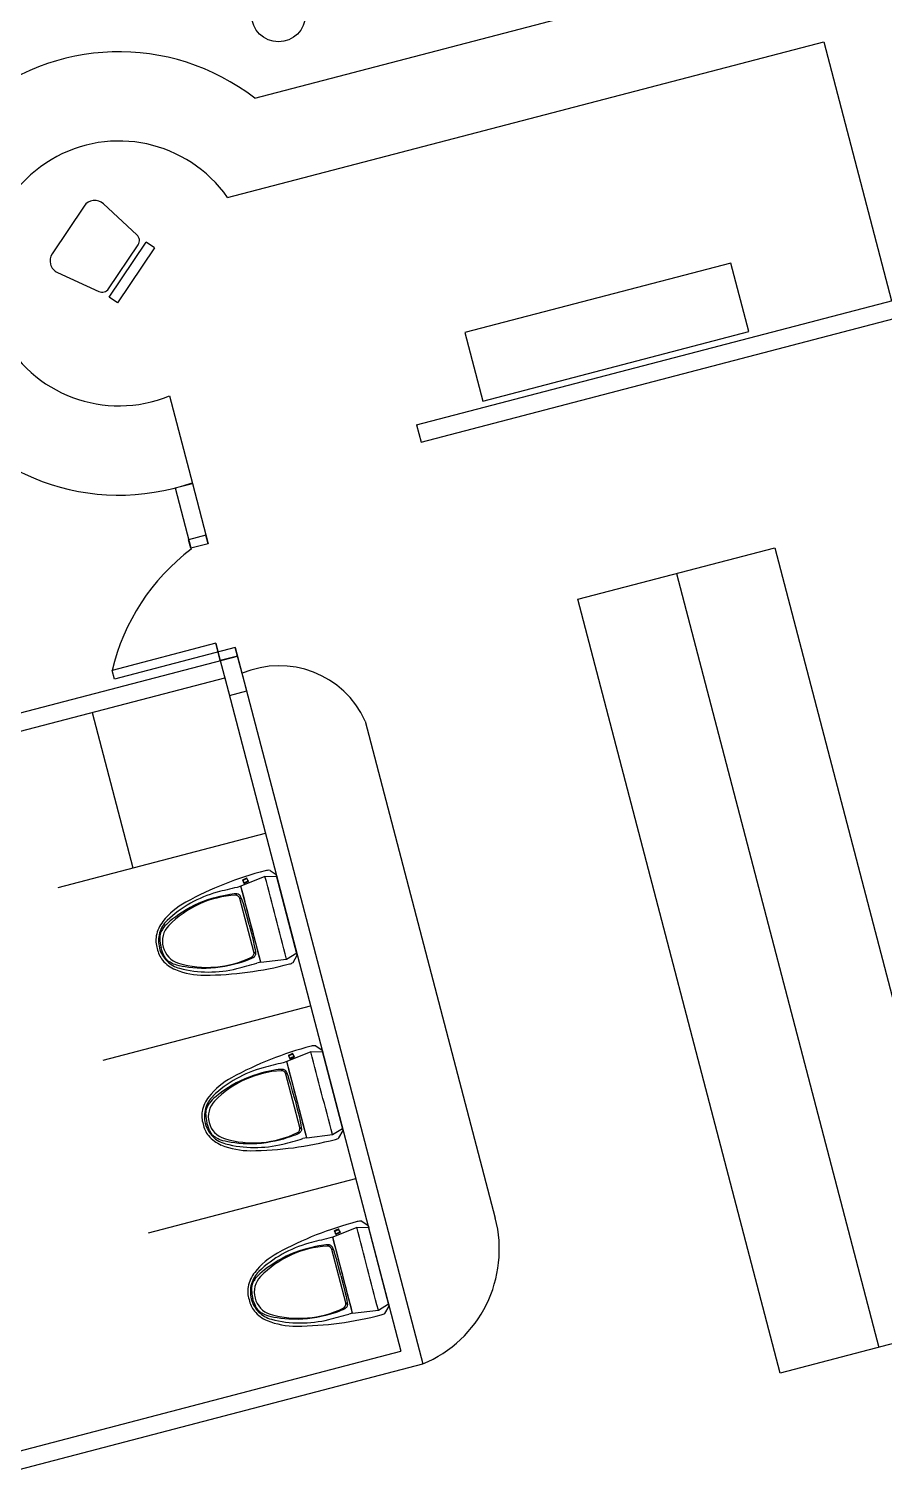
# Model space of a CAD drawing. Header units: millimetres. Extents: x 185 to 501, y 88 to 528.
# Drawn here: x 353.06 to 357.85, y 149.18 to 157.3 of the extents above; entities that cross this region are included whole.
import ezdxf

# ---------------------------------------------------------------- set-up
doc = ezdxf.new("R2010")
doc.units = ezdxf.units.MM
for name, color, linetype in [('aceras', 7, 'Continuous'), ('columnas', 170, 'Continuous'), ('MUEBLES', 33, 'Continuous'), ('puertas', 240, 'Continuous'), ('texto', 7, 'Continuous')]:
    doc.layers.add(name, color=color, linetype=linetype)

msp = doc.modelspace()

# ---------------------------------------------------------------- linework, layer by layer
at = {"layer": 'aceras'}
for p, q in [((353.9797, 154.7573, 0.0177), (354.0682, 154.4187, 0.0177)), ((356.69, 154.252, 0.0177), (357.8235, 149.9164, 0.0177))]:
    msp.add_line(p, q, dxfattribs=at)
at = {"layer": 'aceras', "elevation": 0.0177}
msp.add_lwpolyline([(356.1384, 154.1078), (357.2415, 154.3962), (358.3751, 150.0606), (357.272, 149.7722)], close=True, dxfattribs=at)
at = {"layer": 'aceras'}
for centre, radius, start, end in [((354.4656, 153.205, 0.0177), 0.5305, 24.59532, 113.05382), ((355.0033, 150.4654, 0.0177), 0.6952, 292.52589, 14.66276)]:
    msp.add_arc(centre, radius, start, end, dxfattribs=at)
at = {"layer": 'columnas', "elevation": 0.0177}
msp.add_lwpolyline([(354.2326, 153.7898), (354.1358, 153.7646), (354.1869, 153.5692), (354.2837, 153.5945)], close=True, dxfattribs=at)
at = {"layer": 'MUEBLES'}
for p, q in [((354.3288, 156.9158, 0.0177), (357.3885, 157.7158, 0.0177)), ((354.1765, 156.3592, 0.0177), (357.515, 157.232, 0.0177)), ((357.515, 157.232, 0.0177), (357.8944, 155.7808, 0.0177)), ((353.6691, 156.1494, 0.0177), (353.4818, 156.3236, 0.0177)), ((353.3741, 156.3109, 0.0177), (353.1944, 156.0441, 0.0177)), ((353.3738, 156.3111, 0.0177), (353.1948, 156.0439, 0.0177)), ((353.5102, 155.8473, 0.0177), (353.6756, 156.0941, 0.0177)), ((353.5132, 155.8005, 0.0177), (353.72, 156.1091, 0.0177)), ((353.7675, 156.0773, 0.0177), (353.5607, 155.7687, 0.0177)), ((353.7675, 156.0773, 0.0177), (353.72, 156.1091, 0.0177)), ((353.2242, 155.9392, 0.0177), (353.4567, 155.8322, 0.0177)), ((353.5607, 155.7687, 0.0177), (353.5132, 155.8005, 0.0177)), ((353.8515, 155.2476, 0.0177), (353.9797, 154.7573, 0.0177)), ((354.0555, 154.4671, 0.0177), (354.0682, 154.4187, 0.0177)), ((354.4147, 152.5888, -0.2028), (354.4497, 152.5651, 0.0177)), ((354.2517, 152.5005, 0.0177), (354.2304, 152.4938, -0.1587)), ((354.3862, 152.555, 0.0555), (354.2517, 152.5005, 0.0492)), ((354.2517, 152.5005, 0.0492), (354.2517, 152.5005, 0.0177)), ((354.3628, 152.0737, 0.0177), (354.2517, 152.5005, 0.0177)), ((354.3862, 152.555, 0.0555), (354.3862, 152.555, 0.0177)), ((354.4529, 152.5529, 0.0492), (354.3862, 152.555, 0.0555)), ((354.4497, 152.5651, 0.0177), (354.4529, 152.5529, 0.0492)), ((354.5672, 152.1139, 0.0177), (354.4497, 152.5651, 0.0177)), ((354.2205, 152.4497, -0.1272), (354.2281, 152.4571, -0.1479)), ((354.2537, 152.4349, -0.1462), (354.2462, 152.4309, -0.1272)), ((354.3241, 152.1318, -0.1272), (354.2462, 152.4309, -0.1272)), ((354.5084, 152.3395, 0.0177), (354.5084, 152.3395, 0.0606)), ((354.3072, 152.2871, 0.0606), (354.3072, 152.2871, 0.0177)), ((354.3108, 152.1028, -0.1272), (354.321, 152.1, -0.1479)), ((354.3333, 152.1227, -0.1463), (354.3241, 152.1318, -0.1272)), ((354.3628, 152.0737, 0.0492), (354.5069, 152.0917, 0.0555)), ((354.5069, 152.0917, 0.0555), (354.564, 152.1261, 0.0492)), ((354.5069, 152.0917, 0.0555), (354.5069, 152.0917, 0.0177)), ((354.5435, 152.073, -0.2138), (354.5672, 152.1139, 0.0177)), ((354.564, 152.1261, 0.0492), (354.5672, 152.1139, 0.0177)), ((354.3628, 152.0737, 0.0177), (354.341, 152.0691, -0.1587)), ((354.3628, 152.0737, 0.0492), (354.3628, 152.0737, 0.0177)), ((354.6717, 151.6056, -0.2028), (354.7067, 151.5819, 0.0177)), ((354.6433, 151.5719, 0.0555), (354.5087, 151.5173, 0.0492)), ((354.6433, 151.5719, 0.0555), (354.6433, 151.5719, 0.0177)), ((354.7099, 151.5697, 0.0492), (354.6433, 151.5719, 0.0555)), ((354.7067, 151.5819, 0.0177), (354.7099, 151.5697, 0.0492)), ((354.8242, 151.1308, 0.0177), (354.7067, 151.5819, 0.0177)), ((354.4775, 151.4666, -0.1272), (354.4851, 151.474, -0.1479)), ((354.5087, 151.5173, 0.0177), (354.4874, 151.5107, -0.1587)), ((354.5108, 151.4518, -0.1462), (354.5033, 151.4478, -0.1272)), ((354.5812, 151.1486, -0.1272), (354.5033, 151.4478, -0.1272)), ((354.5087, 151.5173, 0.0492), (354.5087, 151.5173, 0.0177)), ((354.6198, 151.0906, 0.0177), (354.5087, 151.5173, 0.0177)), ((354.5643, 151.3039, 0.0606), (354.5643, 151.3039, 0.0177)), ((354.7655, 151.3563, 0.0177), (354.7655, 151.3563, 0.0606)), ((354.5679, 151.1196, -0.1272), (354.5781, 151.1169, -0.1479)), ((354.5903, 151.1395, -0.1463), (354.5812, 151.1486, -0.1272)), ((354.7639, 151.1086, 0.0555), (354.821, 151.143, 0.0492)), ((354.8005, 151.0898, -0.2138), (354.8242, 151.1308, 0.0177)), ((354.821, 151.143, 0.0492), (354.8242, 151.1308, 0.0177)), ((354.6198, 151.0906, 0.0177), (354.598, 151.086, -0.1587)), ((354.6198, 151.0906, 0.0492), (354.7639, 151.1086, 0.0555)), ((354.6198, 151.0906, 0.0492), (354.6198, 151.0906, 0.0177)), ((354.7639, 151.1086, 0.0555), (354.7639, 151.1086, 0.0177)), ((354.9003, 150.5888, 0.0555), (354.7657, 150.5342, 0.0492)), ((354.9003, 150.5888, 0.0555), (354.9003, 150.5888, 0.0177)), ((354.9669, 150.5866, 0.0492), (354.9003, 150.5888, 0.0555)), ((354.9287, 150.6225, -0.2028), (354.9638, 150.5988, 0.0177)), ((354.9638, 150.5988, 0.0177), (354.9669, 150.5866, 0.0492)), ((355.0813, 150.1476, 0.0177), (354.9638, 150.5988, 0.0177)), ((354.7345, 150.4834, -0.1272), (354.7421, 150.4908, -0.1479)), ((354.7657, 150.5342, 0.0177), (354.7444, 150.5275, -0.1587)), ((354.7678, 150.4687, -0.1462), (354.7603, 150.4646, -0.1272)), ((354.7657, 150.5342, 0.0492), (354.7657, 150.5342, 0.0177)), ((354.8769, 150.1074, 0.0177), (354.7657, 150.5342, 0.0177)), ((354.8382, 150.1655, -0.1272), (354.7603, 150.4646, -0.1272)), ((354.8213, 150.3208, 0.0606), (354.8213, 150.3208, 0.0177)), ((355.0225, 150.3732, 0.0177), (355.0225, 150.3732, 0.0606)), ((354.8474, 150.1564, -0.1463), (354.8382, 150.1655, -0.1272)), ((355.021, 150.1254, 0.0555), (355.0781, 150.1598, 0.0492)), ((355.0576, 150.1067, -0.2138), (355.0813, 150.1476, 0.0177)), ((355.0781, 150.1598, 0.0492), (355.0813, 150.1476, 0.0177)), ((354.8249, 150.1365, -0.1272), (354.8351, 150.1338, -0.1479)), ((354.8769, 150.1074, 0.0177), (354.855, 150.1028, -0.1587)), ((354.8769, 150.1074, 0.0492), (355.021, 150.1254, 0.0555)), ((354.8769, 150.1074, 0.0492), (354.8769, 150.1074, 0.0177)), ((355.021, 150.1254, 0.0555), (355.021, 150.1254, 0.0177))]:
    msp.add_line(p, q, dxfattribs=at)
at = {"layer": 'MUEBLES', "extrusion": (-0.412536, 0.905039, 0.103534)}
for p, q in [((354.2617, 152.5355, -0.0207), (354.2623, 152.5335, -0.0003)), ((354.2688, 152.5185, -0.0256), (354.2622, 152.536, -0.0223)), ((354.2696, 152.5158, 0.0007), (354.263, 152.5336, 0.0014)), ((354.2824, 152.5452, -0.0227), (354.2637, 152.5367, -0.023)), ((354.2645, 152.5342, 0.0021), (354.2831, 152.5427, 0.0023)), ((354.268, 152.5179, -0.0234), (354.2687, 152.5157, -0.0015)), ((354.2908, 152.5286, -0.0262), (354.2708, 152.5195, -0.0265)), ((354.2716, 152.5166, 0.0017), (354.2917, 152.5258, 0.002)), ((354.2929, 152.5294, -0.0253), (354.2839, 152.5458, -0.022)), ((354.2852, 152.5439, 0), (354.2846, 152.546, -0.0203)), ((354.2937, 152.5268, 0.0011), (354.2846, 152.5435, 0.0017)), ((354.2945, 152.5274, -0.0011), (354.2938, 152.5296, -0.023)), ((354.5187, 151.5524, -0.0207), (354.5193, 151.5503, -0.0003)), ((354.5258, 151.5353, -0.0256), (354.5193, 151.5528, -0.0223)), ((354.5266, 151.5327, 0.0007), (354.52, 151.5505, 0.0014)), ((354.5394, 151.5621, -0.0227), (354.5208, 151.5536, -0.023)), ((354.5215, 151.5511, 0.0021), (354.5402, 151.5595, 0.0023)), ((354.525, 151.5347, -0.0234), (354.5257, 151.5325, -0.0015)), ((354.5479, 151.5454, -0.0262), (354.5278, 151.5363, -0.0265)), ((354.5287, 151.5335, 0.0017), (354.5487, 151.5426, 0.002)), ((354.5499, 151.5463, -0.0253), (354.541, 151.5627, -0.022)), ((354.5423, 151.5608, 0), (354.5416, 151.5628, -0.0203)), ((354.5507, 151.5436, 0.0011), (354.5417, 151.5603, 0.0017)), ((354.5515, 151.5442, -0.0011), (354.5508, 151.5464, -0.023)), ((354.7757, 150.5693, -0.0207), (354.7764, 150.5672, -0.0003)), ((354.7828, 150.5522, -0.0256), (354.7763, 150.5697, -0.0223)), ((354.7836, 150.5495, 0.0007), (354.777, 150.5673, 0.0014)), ((354.7965, 150.5789, -0.0227), (354.7778, 150.5705, -0.023)), ((354.7786, 150.5679, 0.0021), (354.7972, 150.5764, 0.0023)), ((354.7821, 150.5516, -0.0234), (354.7827, 150.5494, -0.0015)), ((354.8049, 150.5623, -0.0262), (354.7848, 150.5532, -0.0265)), ((354.7857, 150.5504, 0.0017), (354.8058, 150.5595, 0.002)), ((354.807, 150.5631, -0.0253), (354.798, 150.5795, -0.022)), ((354.7993, 150.5776, 0), (354.7987, 150.5797, -0.0203)), ((354.8078, 150.5605, 0.0011), (354.7987, 150.5772, 0.0017)), ((354.8085, 150.5611, -0.0011), (354.8079, 150.5633, -0.023))]:
    msp.add_line(p, q, dxfattribs=at)
at = {"layer": 'MUEBLES', "elevation": 0.0177}
msp.add_lwpolyline([(355.6053, 155.2184), (357.0952, 155.6079), (356.9948, 155.9919), (355.5049, 155.6024)], close=True, dxfattribs=at)
at = {"layer": 'MUEBLES'}
for points in [[(354.2974, 152.2845, -0.1461), (354.2842, 152.3343, -0.1461), (354.2736, 152.3727, -0.1461), (354.2653, 152.4012, -0.1461), (354.2588, 152.4214, -0.1462), (354.2537, 152.4349, -0.1462), (354.2498, 152.4433, -0.1463), (354.2466, 152.4482, -0.1465), (354.2436, 152.451, -0.1466), (354.2436, 152.451, -0.1466), (354.2407, 152.4533, -0.1469), (354.2374, 152.455, -0.1471), (354.2333, 152.4563, -0.1475), (354.2281, 152.4571, -0.1479), (354.2214, 152.4573, -0.1484), (354.2129, 152.4568, -0.1489), (354.2022, 152.4556, -0.1496), (354.189, 152.4536, -0.1503), (354.189, 152.4536, -0.1503), (354.1731, 152.4509, -0.1511), (354.1547, 152.4472, -0.152), (354.1342, 152.4427, -0.1529), (354.1121, 152.4372, -0.1538), (354.0888, 152.4306, -0.1546), (354.0647, 152.423, -0.1553), (354.0401, 152.4142, -0.1558), (354.0156, 152.4043, -0.1561), (354.0156, 152.4043, -0.1561), (353.9915, 152.3932, -0.1562), (353.9681, 152.3811, -0.156), (353.9456, 152.3684, -0.1557), (353.9243, 152.3553, -0.1552), (353.9043, 152.3422, -0.1546), (353.8861, 152.3293, -0.1539), (353.8698, 152.317, -0.1532), (353.8556, 152.3055, -0.1524), (353.8556, 152.3055, -0.1524), (353.8437, 152.2951, -0.1516), (353.834, 152.2857, -0.1508), (353.8261, 152.2774, -0.1501), (353.8199, 152.27, -0.1494), (353.8151, 152.2635, -0.1487), (353.8114, 152.2578, -0.1481), (353.8086, 152.2528, -0.1476), (353.8064, 152.2485, -0.1472), (353.8064, 152.2485, -0.1472), (353.8046, 152.2449, -0.1468), (353.803, 152.2416, -0.1465), (353.8018, 152.2388, -0.1464), (353.8008, 152.236, -0.1462), (353.8, 152.2333, -0.1462), (353.7992, 152.2305, -0.1461), (353.7986, 152.2274, -0.1461), (353.7981, 152.2238, -0.1461), (353.7981, 152.2238, -0.1461), (353.7975, 152.2196, -0.1461), (353.7971, 152.2147, -0.1461), (353.7969, 152.2087, -0.1461), (353.7971, 152.2015, -0.1461), (353.7978, 152.1928, -0.1461), (353.7992, 152.1825, -0.1461), (353.8013, 152.1704, -0.1461), (353.8043, 152.1561, -0.1461)], [(354.2974, 152.2845, -0.1461), (354.3102, 152.2346, -0.1461), (354.3197, 152.1959, -0.1461), (354.3263, 152.167, -0.1461), (354.3305, 152.1462, -0.1462), (354.3327, 152.1319, -0.1462), (354.3333, 152.1227, -0.1463), (354.3328, 152.1169, -0.1465), (354.3317, 152.1129, -0.1466), (354.3317, 152.1129, -0.1466), (354.3302, 152.1096, -0.1469), (354.3282, 152.1064, -0.1471), (354.3252, 152.1032, -0.1475), (354.321, 152.1, -0.1479), (354.3153, 152.0966, -0.1484), (354.3077, 152.0929, -0.1489), (354.2978, 152.0888, -0.1496), (354.2853, 152.084, -0.1503), (354.2853, 152.084, -0.1503), (354.27, 152.0787, -0.1511), (354.2522, 152.0729, -0.152), (354.2321, 152.0669, -0.1529), (354.2101, 152.0609, -0.1538), (354.1866, 152.0552, -0.1546), (354.1618, 152.0501, -0.1553), (354.1361, 152.0458, -0.1558), (354.1098, 152.0425, -0.1561), (354.1098, 152.0425, -0.1561), (354.0834, 152.0405, -0.1562), (354.057, 152.0396, -0.156), (354.0312, 152.0397, -0.1557), (354.0062, 152.0407, -0.1552), (353.9824, 152.0424, -0.1546), (353.9602, 152.0448, -0.1539), (353.9399, 152.0476, -0.1532), (353.9219, 152.0507, -0.1524), (353.9219, 152.0507, -0.1524), (353.9065, 152.054, -0.1516), (353.8934, 152.0574, -0.1508), (353.8825, 152.0609, -0.1501), (353.8735, 152.0643, -0.1494), (353.8661, 152.0676, -0.1487), (353.8601, 152.0708, -0.1481), (353.8552, 152.0738, -0.1476), (353.8512, 152.0764, -0.1472), (353.8512, 152.0764, -0.1472), (353.8478, 152.0787, -0.1468), (353.8449, 152.0808, -0.1465), (353.8424, 152.0827, -0.1464), (353.8402, 152.0846, -0.1462), (353.8382, 152.0866, -0.1462), (353.8362, 152.0887, -0.1461), (353.8341, 152.0911, -0.1461), (353.8319, 152.094, -0.1461), (353.8319, 152.094, -0.1461), (353.8294, 152.0973, -0.1461), (353.8266, 152.1014, -0.1461), (353.8235, 152.1066, -0.1461), (353.8202, 152.113, -0.1461), (353.8166, 152.1209, -0.1461), (353.8127, 152.1305, -0.1461), (353.8086, 152.1422, -0.1461), (353.8043, 152.1561, -0.1461)], [(354.5544, 151.3014, -0.1461), (354.5412, 151.3512, -0.1461), (354.5307, 151.3896, -0.1461), (354.5223, 151.4181, -0.1461), (354.5158, 151.4383, -0.1462), (354.5108, 151.4518, -0.1462), (354.5068, 151.4602, -0.1463), (354.5036, 151.465, -0.1465), (354.5007, 151.4679, -0.1466), (354.5007, 151.4679, -0.1466), (354.4977, 151.4701, -0.1469), (354.4944, 151.4719, -0.1471), (354.4903, 151.4732, -0.1475), (354.4851, 151.474, -0.1479), (354.4784, 151.4741, -0.1484), (354.4699, 151.4736, -0.1489), (354.4593, 151.4724, -0.1496), (354.4461, 151.4705, -0.1503), (354.4461, 151.4705, -0.1503), (354.4301, 151.4677, -0.1511), (354.4117, 151.4641, -0.152), (354.3913, 151.4595, -0.1529), (354.3692, 151.454, -0.1538), (354.3458, 151.4475, -0.1546), (354.3217, 151.4398, -0.1553), (354.2972, 151.4311, -0.1558), (354.2727, 151.4211, -0.1561), (354.2727, 151.4211, -0.1561), (354.2486, 151.41, -0.1562), (354.2251, 151.3979, -0.156), (354.2026, 151.3852, -0.1557), (354.1813, 151.3722, -0.1552), (354.1614, 151.359, -0.1546), (354.1431, 151.3462, -0.1539), (354.1268, 151.3338, -0.1532), (354.1126, 151.3224, -0.1524), (354.1126, 151.3224, -0.1524), (354.1007, 151.3119, -0.1516), (354.091, 151.3026, -0.1508), (354.0832, 151.2943, -0.1501), (354.077, 151.2869, -0.1494), (354.0721, 151.2803, -0.1487), (354.0685, 151.2746, -0.1481), (354.0656, 151.2697, -0.1476), (354.0634, 151.2654, -0.1472), (354.0634, 151.2654, -0.1472), (354.0616, 151.2617, -0.1468), (354.0601, 151.2585, -0.1465), (354.0588, 151.2556, -0.1464), (354.0578, 151.2529, -0.1462), (354.057, 151.2502, -0.1462), (354.0563, 151.2473, -0.1461), (354.0557, 151.2442, -0.1461), (354.0551, 151.2407, -0.1461), (354.0551, 151.2407, -0.1461), (354.0545, 151.2365, -0.1461), (354.0541, 151.2315, -0.1461), (354.0539, 151.2256, -0.1461), (354.0541, 151.2184, -0.1461), (354.0549, 151.2097, -0.1461), (354.0562, 151.1994, -0.1461), (354.0583, 151.1872, -0.1461), (354.0613, 151.1729, -0.1461)], [(354.5544, 151.3014, -0.1461), (354.5672, 151.2514, -0.1461), (354.5767, 151.2128, -0.1461), (354.5833, 151.1838, -0.1461), (354.5875, 151.163, -0.1462), (354.5897, 151.1488, -0.1462), (354.5903, 151.1395, -0.1463), (354.5899, 151.1337, -0.1465), (354.5887, 151.1298, -0.1466), (354.5887, 151.1298, -0.1466), (354.5873, 151.1264, -0.1469), (354.5852, 151.1232, -0.1471), (354.5823, 151.1201, -0.1475), (354.5781, 151.1169, -0.1479), (354.5723, 151.1135, -0.1484), (354.5647, 151.1098, -0.1489), (354.5548, 151.1056, -0.1496), (354.5423, 151.1009, -0.1503), (354.5423, 151.1009, -0.1503), (354.5271, 151.0955, -0.1511), (354.5092, 151.0897, -0.152), (354.4891, 151.0837, -0.1529), (354.4672, 151.0778, -0.1538), (354.4436, 151.0721, -0.1546), (354.4188, 151.067, -0.1553), (354.3931, 151.0627, -0.1558), (354.3669, 151.0594, -0.1561), (354.3669, 151.0594, -0.1561), (354.3404, 151.0573, -0.1562), (354.3141, 151.0564, -0.156), (354.2882, 151.0566, -0.1557), (354.2632, 151.0576, -0.1552), (354.2394, 151.0593, -0.1546), (354.2172, 151.0616, -0.1539), (354.197, 151.0644, -0.1532), (354.179, 151.0675, -0.1524), (354.179, 151.0675, -0.1524), (354.1635, 151.0708, -0.1516), (354.1505, 151.0743, -0.1508), (354.1396, 151.0777, -0.1501), (354.1305, 151.0812, -0.1494), (354.1232, 151.0845, -0.1487), (354.1171, 151.0877, -0.1481), (354.1123, 151.0906, -0.1476), (354.1082, 151.0933, -0.1472), (354.1082, 151.0933, -0.1472), (354.1049, 151.0956, -0.1468), (354.102, 151.0977, -0.1465), (354.0995, 151.0996, -0.1464), (354.0973, 151.1015, -0.1462), (354.0952, 151.1034, -0.1462), (354.0932, 151.1056, -0.1461), (354.0911, 151.108, -0.1461), (354.0889, 151.1108, -0.1461), (354.0889, 151.1108, -0.1461), (354.0864, 151.1142, -0.1461), (354.0836, 151.1183, -0.1461), (354.0805, 151.1234, -0.1461), (354.0772, 151.1298, -0.1461), (354.0736, 151.1377, -0.1461), (354.0698, 151.1474, -0.1461), (354.0656, 151.159, -0.1461), (354.0613, 151.1729, -0.1461)], [(354.8115, 150.3182, -0.1461), (354.7983, 150.3681, -0.1461), (354.7877, 150.4064, -0.1461), (354.7793, 150.4349, -0.1461), (354.7728, 150.4552, -0.1462), (354.7678, 150.4687, -0.1462), (354.7639, 150.477, -0.1463), (354.7606, 150.4819, -0.1465), (354.7577, 150.4847, -0.1466), (354.7577, 150.4847, -0.1466), (354.7548, 150.487, -0.1469), (354.7514, 150.4888, -0.1471), (354.7473, 150.4901, -0.1475), (354.7421, 150.4908, -0.1479), (354.7355, 150.491, -0.1484), (354.727, 150.4905, -0.1489), (354.7163, 150.4893, -0.1496), (354.7031, 150.4873, -0.1503), (354.7031, 150.4873, -0.1503), (354.6872, 150.4846, -0.1511), (354.6688, 150.481, -0.152), (354.6483, 150.4764, -0.1529), (354.6262, 150.4709, -0.1538), (354.6029, 150.4643, -0.1546), (354.5787, 150.4567, -0.1553), (354.5542, 150.4479, -0.1558), (354.5297, 150.438, -0.1561), (354.5297, 150.438, -0.1561), (354.5056, 150.4269, -0.1562), (354.4822, 150.4148, -0.156), (354.4597, 150.4021, -0.1557), (354.4383, 150.389, -0.1552), (354.4184, 150.3759, -0.1546), (354.4002, 150.363, -0.1539), (354.3838, 150.3507, -0.1532), (354.3696, 150.3392, -0.1524), (354.3696, 150.3392, -0.1524), (354.3578, 150.3288, -0.1516), (354.348, 150.3195, -0.1508), (354.3402, 150.3111, -0.1501), (354.334, 150.3037, -0.1494), (354.3292, 150.2972, -0.1487), (354.3255, 150.2915, -0.1481), (354.3227, 150.2865, -0.1476), (354.3204, 150.2822, -0.1472), (354.3204, 150.2822, -0.1472), (354.3186, 150.2786, -0.1468), (354.3171, 150.2754, -0.1465), (354.3159, 150.2725, -0.1464), (354.3149, 150.2698, -0.1462), (354.314, 150.267, -0.1462), (354.3133, 150.2642, -0.1461), (354.3127, 150.2611, -0.1461), (354.3121, 150.2575, -0.1461), (354.3121, 150.2575, -0.1461), (354.3116, 150.2534, -0.1461), (354.3112, 150.2484, -0.1461), (354.311, 150.2424, -0.1461), (354.3112, 150.2352, -0.1461), (354.3119, 150.2266, -0.1461), (354.3132, 150.2163, -0.1461), (354.3153, 150.2041, -0.1461), (354.3183, 150.1898, -0.1461)], [(354.8115, 150.3182, -0.1461), (354.8243, 150.2683, -0.1461), (354.8337, 150.2296, -0.1461), (354.8404, 150.2007, -0.1461), (354.8445, 150.1799, -0.1462), (354.8467, 150.1656, -0.1462), (354.8474, 150.1564, -0.1463), (354.8469, 150.1506, -0.1465), (354.8458, 150.1467, -0.1466), (354.8458, 150.1467, -0.1466), (354.8443, 150.1433, -0.1469), (354.8422, 150.1401, -0.1471), (354.8393, 150.137, -0.1475), (354.8351, 150.1338, -0.1479), (354.8294, 150.1304, -0.1484), (354.8217, 150.1266, -0.1489), (354.8118, 150.1225, -0.1496), (354.7994, 150.1178, -0.1503), (354.7994, 150.1178, -0.1503), (354.7841, 150.1124, -0.1511), (354.7663, 150.1066, -0.152), (354.7462, 150.1006, -0.1529), (354.7242, 150.0946, -0.1538), (354.7006, 150.0889, -0.1546), (354.6758, 150.0838, -0.1553), (354.6502, 150.0795, -0.1558), (354.6239, 150.0762, -0.1561), (354.6239, 150.0762, -0.1561), (354.5974, 150.0742, -0.1562), (354.5711, 150.0733, -0.156), (354.5453, 150.0734, -0.1557), (354.5203, 150.0744, -0.1552), (354.4965, 150.0762, -0.1546), (354.4743, 150.0785, -0.1539), (354.454, 150.0813, -0.1532), (354.436, 150.0844, -0.1524), (354.436, 150.0844, -0.1524), (354.4206, 150.0877, -0.1516), (354.4075, 150.0911, -0.1508), (354.3966, 150.0946, -0.1501), (354.3876, 150.098, -0.1494), (354.3802, 150.1014, -0.1487), (354.3742, 150.1045, -0.1481), (354.3693, 150.1075, -0.1476), (354.3653, 150.1101, -0.1472), (354.3653, 150.1101, -0.1472), (354.3619, 150.1125, -0.1468), (354.359, 150.1145, -0.1465), (354.3565, 150.1164, -0.1464), (354.3543, 150.1183, -0.1462), (354.3523, 150.1203, -0.1462), (354.3503, 150.1224, -0.1461), (354.3482, 150.1248, -0.1461), (354.3459, 150.1277, -0.1461), (354.3459, 150.1277, -0.1461), (354.3434, 150.131, -0.1461), (354.3406, 150.1352, -0.1461), (354.3376, 150.1403, -0.1461), (354.3342, 150.1467, -0.1461), (354.3306, 150.1546, -0.1461), (354.3268, 150.1642, -0.1461), (354.3227, 150.1759, -0.1461), (354.3183, 150.1898, -0.1461)]]:
    msp.add_polyline3d(points, dxfattribs=at)
msp.add_circle((354.4617, 157.3812, 0.0177), 0.15, dxfattribs=at)
for centre, radius, start, end in [((353.5688, 155.9336, 0.0177), 1.2419, 52.26848, 289.27019), ((353.5688, 155.9336, 0.0177), 0.7419, 35.00502, 292.39774), ((353.4331, 156.2713, 0.0177), 0.0714, 47.06749, 146.17772), ((353.64, 156.118, 0.0177), 0.0429, 326.17772, 47.06749), ((353.2541, 156.0041, 0.0177), 0.0714, 146.17772, 245.28795), ((353.4746, 155.8712, 0.0177), 0.0429, 245.28795, 326.17772), ((354.8798, 150.6969, -0.2028), 1.9531, 104.59753, 118.68919), ((354.406, 152.5163, -0.2028), 0.073, 83.17346, 104.59753), ((354.2901, 151.8349, -0.1587), 0.6542, 105.23814, 133.71377), ((354.2512, 151.8871, -0.1272), 0.5634, 93.12367, 135.81608), ((354.776, 150.051, -0.1587), 2.503, 102.59183, 105.23814), ((354.2218, 152.4246, -0.1272), 0.0252, 14.59753, 93.12367), ((354.1451, 152.0394, -0.2028), 0.4227, 118.68919, 141.46793), ((353.9575, 152.1889, -0.2028), 0.1828, 141.46793, 169.584), ((353.9444, 152.1964, -0.1587), 0.1539, 133.71377, 164.14161), ((353.9366, 152.1929, -0.1272), 0.1248, 135.81608, 195.52612), ((353.9172, 152.1963, -0.2028), 0.1418, 169.584, 198.81182), ((353.9535, 152.1938, -0.1587), 0.1634, 164.14161, 194.21771), ((353.9224, 152.1761, -0.2028), 0.1418, 190.38324, 219.61106), ((353.953, 152.1959, -0.1587), 0.1634, 194.97735, 225.05345), ((353.9377, 152.1886, -0.1272), 0.1248, 193.66894, 253.37898), ((354.0632, 152.6089, -0.1272), 0.5634, 253.37898, 296.07139), ((354.2997, 152.1254, -0.1272), 0.0252, 296.07139, 14.59753), ((353.954, 152.2022, -0.2028), 0.1828, 219.61106, 247.72713), ((353.9463, 152.1892, -0.1587), 0.1539, 225.05345, 255.48129), ((354.0449, 152.4242, -0.2028), 0.4227, 247.72713, 270.50586), ((354.0717, 152.6735, -0.1587), 0.6542, 255.48129, 283.95692), ((354.0314, 153.9545, -0.2028), 1.9531, 270.50586, 284.59753), ((353.6258, 154.4678, -0.1587), 2.503, 283.95692, 286.60323), ((354.5052, 152.1352, -0.2028), 0.073, 284.59753, 301.60445), ((355.1368, 149.7138, -0.2028), 1.9531, 104.59753, 118.68919), ((354.663, 151.5331, -0.2028), 0.073, 83.17346, 104.59753), ((354.5471, 150.8517, -0.1587), 0.6542, 105.23814, 133.71377), ((354.5082, 150.904, -0.1272), 0.5634, 93.12367, 135.81608), ((355.0331, 149.0679, -0.1587), 2.503, 102.59183, 105.23814), ((354.4789, 151.4414, -0.1272), 0.0252, 14.59753, 93.12367), ((354.4022, 151.0563, -0.2028), 0.4227, 118.68919, 141.46793), ((354.2145, 151.2057, -0.2028), 0.1828, 141.46793, 169.584), ((354.2015, 151.2133, -0.1587), 0.1539, 133.71377, 164.14161), ((354.1937, 151.2097, -0.1272), 0.1248, 135.81608, 195.52612), ((354.1742, 151.2131, -0.2028), 0.1418, 169.584, 198.81182), ((354.2105, 151.2107, -0.1587), 0.1634, 164.14161, 194.21771), ((354.1795, 151.193, -0.2028), 0.1418, 190.38324, 219.61106), ((354.21, 151.2128, -0.1587), 0.1634, 194.97735, 225.05345), ((354.1948, 151.2054, -0.1272), 0.1248, 193.66894, 253.37898), ((354.3202, 151.6257, -0.1272), 0.5634, 253.37898, 296.07139), ((354.5568, 151.1423, -0.1272), 0.0252, 296.07139, 14.59753), ((354.211, 151.2191, -0.2028), 0.1828, 219.61106, 247.72713), ((354.2033, 151.2061, -0.1587), 0.1539, 225.05345, 255.48129), ((354.302, 151.4411, -0.2028), 0.4227, 247.72713, 270.50586), ((354.3287, 151.6904, -0.1587), 0.6542, 255.48129, 283.95692), ((354.2884, 152.9714, -0.2028), 1.9531, 270.50586, 284.59753), ((353.8828, 153.4846, -0.1587), 2.503, 283.95692, 286.60323), ((354.7623, 151.152, -0.2028), 0.073, 284.59753, 301.60445), ((355.3939, 148.7306, -0.2028), 1.9531, 104.59753, 118.68919), ((354.9201, 150.55, -0.2028), 0.073, 83.17346, 104.59753), ((354.8042, 149.8686, -0.1587), 0.6542, 105.23814, 133.71377), ((354.7652, 149.9209, -0.1272), 0.5634, 93.12367, 135.81608), ((355.2901, 148.0847, -0.1587), 2.503, 102.59183, 105.23814), ((354.7359, 150.4583, -0.1272), 0.0252, 14.59753, 93.12367), ((354.6592, 150.0731, -0.2028), 0.4227, 118.68919, 141.46793), ((354.4716, 150.2226, -0.2028), 0.1828, 141.46793, 169.584), ((354.4585, 150.2301, -0.1587), 0.1539, 133.71377, 164.14161), ((354.4507, 150.2266, -0.1272), 0.1248, 135.81608, 195.52612), ((354.4312, 150.23, -0.2028), 0.1418, 169.584, 198.81182), ((354.4676, 150.2276, -0.1587), 0.1634, 164.14161, 194.21771), ((354.4365, 150.2098, -0.2028), 0.1418, 190.38324, 219.61106), ((354.467, 150.2297, -0.1587), 0.1634, 194.97735, 225.05345), ((354.4518, 150.2223, -0.1272), 0.1248, 193.66894, 253.37898), ((354.8138, 150.1591, -0.1272), 0.0252, 296.07139, 14.59753), ((354.4681, 150.2359, -0.2028), 0.1828, 219.61106, 247.72713), ((354.4604, 150.223, -0.1587), 0.1539, 225.05345, 255.48129), ((354.559, 150.4579, -0.2028), 0.4227, 247.72713, 270.50586), ((354.5773, 150.6426, -0.1272), 0.5634, 253.37898, 296.07139), ((354.5858, 150.7072, -0.1587), 0.6542, 255.48129, 283.95692), ((354.5455, 151.9883, -0.2028), 1.9531, 270.50586, 284.59753), ((354.1398, 152.5015, -0.1587), 2.503, 283.95692, 286.60323), ((355.0193, 150.1689, -0.2028), 0.073, 284.59753, 301.60445)]:
    msp.add_arc(centre, radius, start, end, dxfattribs=at)
at = {"layer": 'MUEBLES', "extrusion": (-0.96772, -0.252028, 0)}
for centre, radius, start, end in [((-58.076, -2.085, -381.2508), 2.1455, 84.10119, 95.89881), ((-58.076, -2.7529, -381.3948), 2.8186, 85.12767, 94.87233), ((-57.0599, -2.7529, -381.3957), 2.8186, 85.12767, 94.87233), ((-57.0599, -2.085, -381.2517), 2.1455, 84.10119, 95.89881), ((-56.0437, -2.7529, -381.3967), 2.8186, 85.12767, 94.87233), ((-56.0437, -2.085, -381.2527), 2.1455, 84.10119, 95.89881)]:
    msp.add_arc(centre, radius, start, end, dxfattribs=at)
at = {"layer": 'MUEBLES', "extrusion": (-0.412536, 0.905039, 0.103534)}
for centre, radius, start, end in [((-385.6216, 0.8221, -8.0972), 0.00236, 269.2034, 359.2034), ((-385.6213, 0.8426, -8.0972), 0.00236, 359.2034, 89.2034), ((-385.6208, 0.8213, -8.1161), 0.00315, 269.2034, 359.2034), ((-385.6205, 0.8434, -8.1161), 0.00315, 359.2034, 89.2034), ((-385.642, 0.8224, -8.0972), 0.00236, 179.2034, 269.2034), ((-385.6418, 0.8429, -8.0972), 0.00236, 89.2034, 179.2034), ((-385.6428, 0.8216, -8.1161), 0.00315, 179.2034, 269.2034), ((-385.6425, 0.8437, -8.1161), 0.00315, 89.2034, 179.2034), ((-385.4477, 0.9258, -9.093), 0.00236, 269.2034, 359.2034), ((-385.4474, 0.9462, -9.093), 0.00236, 359.2034, 89.2034), ((-385.4469, 0.925, -9.1119), 0.00315, 269.2034, 359.2034), ((-385.4466, 0.947, -9.1119), 0.00315, 359.2034, 89.2034), ((-385.4682, 0.926, -9.093), 0.00236, 179.2034, 269.2034), ((-385.4679, 0.9465, -9.093), 0.00236, 89.2034, 179.2034), ((-385.4689, 0.9253, -9.1119), 0.00315, 179.2034, 269.2034), ((-385.4686, 0.9473, -9.1119), 0.00315, 89.2034, 179.2034), ((-385.2738, 1.0294, -10.0888), 0.00236, 269.2034, 359.2034), ((-385.2735, 1.0499, -10.0888), 0.00236, 359.2034, 89.2034), ((-385.273, 1.0286, -10.1077), 0.00315, 269.2034, 359.2034), ((-385.2727, 1.0507, -10.1077), 0.00315, 359.2034, 89.2034), ((-385.2943, 1.0297, -10.0888), 0.00236, 179.2034, 269.2034), ((-385.294, 1.0502, -10.0888), 0.00236, 89.2034, 179.2034), ((-385.2951, 1.0289, -10.1077), 0.00315, 179.2034, 269.2034), ((-385.2948, 1.051, -10.1077), 0.00315, 89.2034, 179.2034)]:
    msp.add_arc(centre, radius, start, end, dxfattribs=at)
at = {"layer": 'puertas'}
for p, q in [((354.0555, 154.4671, 0.0177), (353.9588, 154.4418, 0.0177)), ((354.0682, 154.4187, 0.0177), (354.0555, 154.4671, 0.0177)), ((354.0682, 154.4187, 0.0177), (354.0555, 154.4671, 0.0177)), ((353.9714, 154.3934, 0.0177), (353.9588, 154.4418, 0.0177)), ((354.0682, 154.4187, 0.0177), (353.9714, 154.3934, 0.0177)), ((354.0682, 154.4187, 0.0177), (353.9714, 154.3934, 0.0177)), ((354.1106, 153.8613, 0.0177), (353.5301, 153.7095, 0.0177)), ((354.2199, 153.8382, 0.0177), (353.5427, 153.6612, 0.0177)), ((354.1358, 153.7646, 0.0177), (354.1106, 153.8613, 0.0177)), ((354.2326, 153.7898, 0.0177), (354.2199, 153.8382, 0.0177)), ((354.2326, 153.7898, 0.0177), (354.2199, 153.8382, 0.0177)), ((354.2326, 153.7898, 0.0177), (354.1358, 153.7646, 0.0177)), ((353.5427, 153.6612, 0.0177), (353.5301, 153.7095, 0.0177))]:
    msp.add_line(p, q, dxfattribs=at)
msp.add_arc((354.6997, 153.4311, 0.0177), 1.2023, 127.2052, 166.60854, dxfattribs=at)
at = {"layer": 'texto'}
for p, q in [((355.2346, 155.0854, 0.0177), (360.9455, 156.5785, 0.0177)), ((355.2599, 154.9887, 0.0177), (358.6489, 155.8747, 0.0177)), ((355.2346, 155.0854, 0.0177), (355.2599, 154.9887, 0.0177)), ((353.8829, 154.732, 0.0177), (353.9797, 154.7573, 0.0177)), ((353.8829, 154.732, 0.0177), (353.9727, 154.3887, 0.0177)), ((354.1106, 153.8613, 0.0177), (354.1358, 153.7646, 0.0177)), ((354.2199, 153.8382, 0.0177), (355.2697, 149.8232, 0.0177)), ((351.9106, 153.1828, 0.0177), (354.2326, 153.7898, 0.0177)), ((351.9359, 153.086, 0.0177), (354.1611, 153.6678, 0.0177)), ((354.1611, 153.6678, 0.0177), (355.1476, 149.8946, 0.0177)), ((353.4182, 153.4736, 0.0177), (353.6458, 152.6028, 0.0177)), ((354.9479, 153.4258, 0.0177), (355.676, 150.6411, 0.0177)), ((353.2278, 152.4935, 0.0177), (354.3888, 152.7971, 0.0177)), ((353.4808, 151.5261, 0.0177), (354.6417, 151.8296, 0.0177)), ((353.7337, 150.5586, 0.0177), (354.8947, 150.8621, 0.0177)), ((349.1492, 148.3264, 0.0177), (355.1476, 149.8946, 0.0177)), ((349.1745, 148.2296, 0.0177), (355.2697, 149.8232, 0.0177))]:
    msp.add_line(p, q, dxfattribs=at)

doc.saveas('drawing.dxf')
